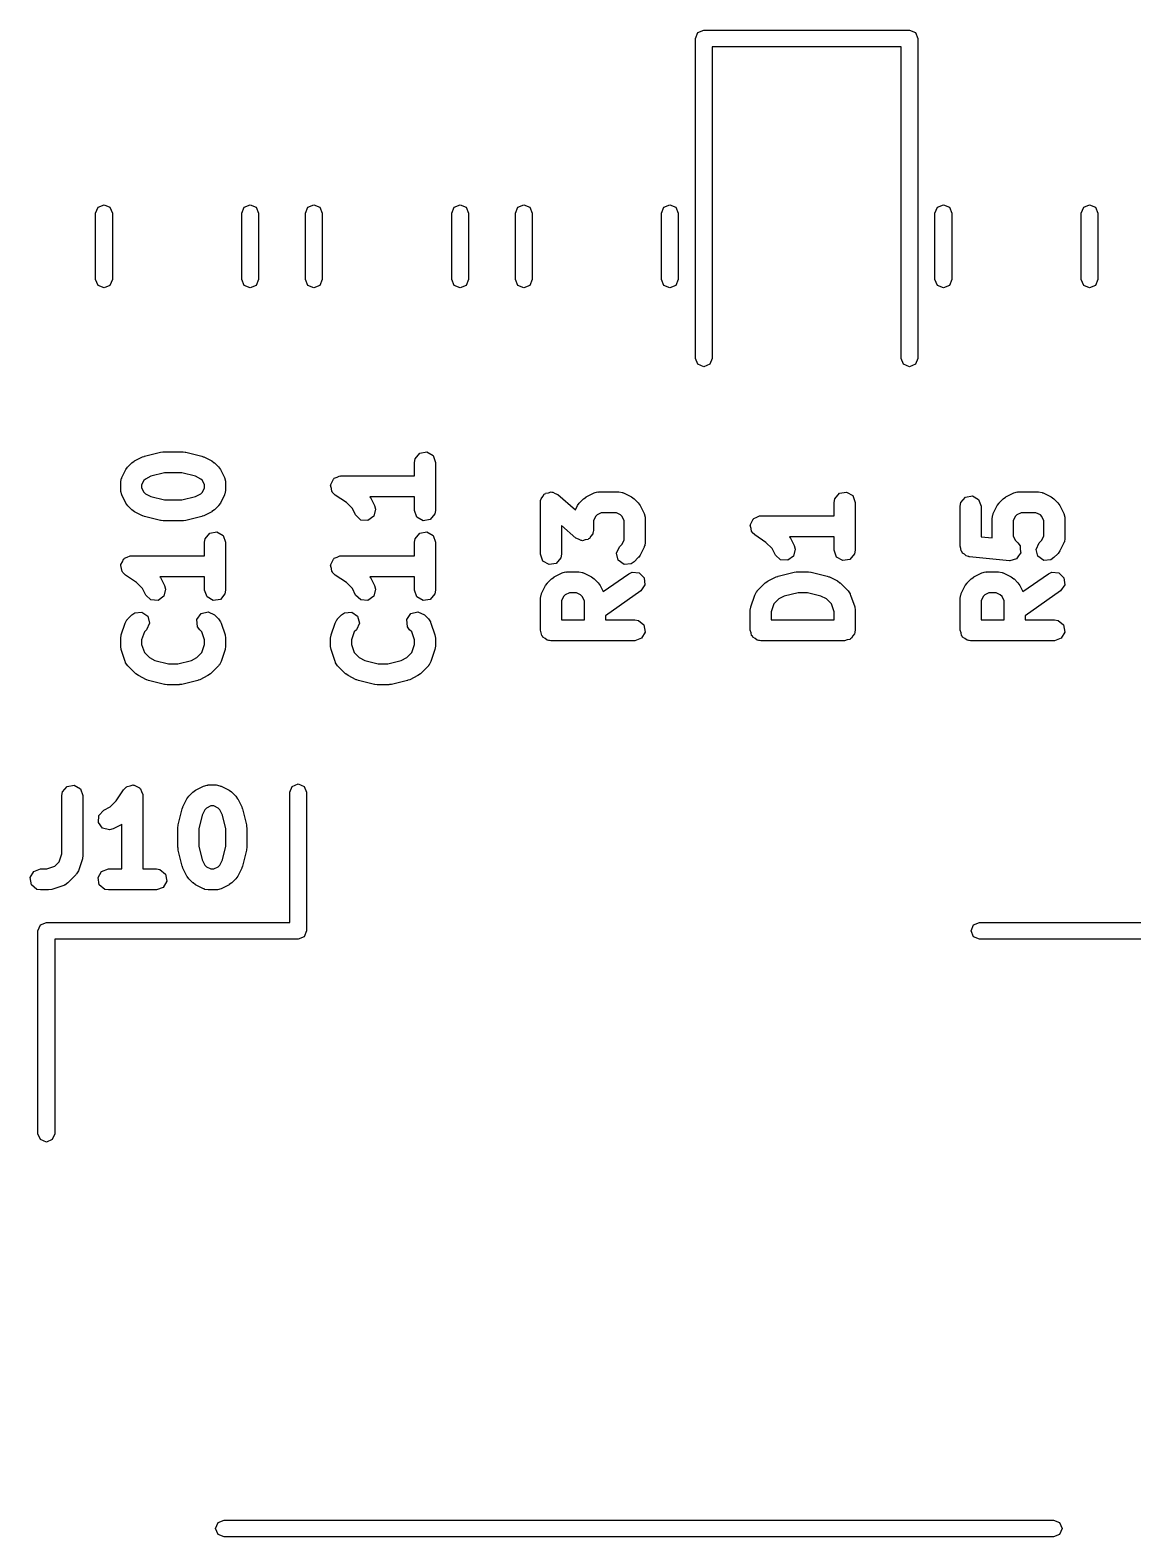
# Model space of a CAD drawing. Extents: x 83.3 to 116.7, y -116.6 to -83.3.
# Drawn here: x 95.65 to 103.53, y -116.62 to -105.86 of the extents above; entities that cross this region are included whole.
import ezdxf

# ---------------------------------------------------------------- set-up
doc = ezdxf.new("R2010")
doc.units = 0
doc.layers.add('BLACK', color=7, linetype='CONTINUOUS')

msp = doc.modelspace()

# ---------------------------------------------------------------- linework, layer by layer
at = {"layer": 'BLACK', "linetype": 'CONTINUOUS'}
for p, q in [((100.405, -105.915), (100.423, -105.873)), ((100.405, -108.2), (100.405, -105.915)), ((100.423, -105.873), (100.465, -105.855)), ((100.465, -105.855), (101.935, -105.855)), ((101.935, -105.855), (101.977, -105.873)), ((101.977, -105.873), (101.995, -105.915)), ((101.995, -105.915), (101.995, -108.2)), ((101.875, -105.975), (100.525, -105.975)), ((100.525, -105.975), (100.525, -108.2)), ((101.875, -108.2), (101.875, -105.975)), ((96.1351, -107.12), (96.1775, -107.103)), ((96.1775, -107.103), (96.2199, -107.12)), ((97.1801, -107.12), (97.2225, -107.103)), ((97.2225, -107.103), (97.2649, -107.12)), ((97.6351, -107.12), (97.6775, -107.103)), ((97.6775, -107.103), (97.7199, -107.12)), ((98.6801, -107.12), (98.7225, -107.103)), ((98.7225, -107.103), (98.7649, -107.12)), ((99.1351, -107.12), (99.1775, -107.103)), ((99.1775, -107.103), (99.2199, -107.12)), ((100.18, -107.12), (100.222, -107.103)), ((100.222, -107.103), (100.265, -107.12)), ((102.135, -107.12), (102.177, -107.103)), ((102.177, -107.103), (102.22, -107.12)), ((103.18, -107.12), (103.222, -107.103)), ((103.222, -107.103), (103.265, -107.12)), ((96.1175, -107.163), (96.1351, -107.12)), ((96.1175, -107.637), (96.1175, -107.163)), ((96.2199, -107.12), (96.2375, -107.163)), ((96.2375, -107.163), (96.2375, -107.637)), ((97.1625, -107.163), (97.1801, -107.12)), ((97.1625, -107.637), (97.1625, -107.163)), ((97.2649, -107.12), (97.2825, -107.163)), ((97.2825, -107.163), (97.2825, -107.637)), ((97.6175, -107.163), (97.6351, -107.12)), ((97.6175, -107.637), (97.6175, -107.163)), ((97.7199, -107.12), (97.7375, -107.163)), ((97.7375, -107.163), (97.7375, -107.637)), ((98.6625, -107.163), (98.6801, -107.12)), ((98.6625, -107.637), (98.6625, -107.163)), ((98.7649, -107.12), (98.7825, -107.163)), ((98.7825, -107.163), (98.7825, -107.637)), ((99.1175, -107.163), (99.1351, -107.12)), ((99.1175, -107.637), (99.1175, -107.163)), ((99.2199, -107.12), (99.2375, -107.163)), ((99.2375, -107.163), (99.2375, -107.637)), ((100.162, -107.163), (100.18, -107.12)), ((100.162, -107.637), (100.162, -107.163)), ((100.265, -107.12), (100.282, -107.163)), ((100.282, -107.163), (100.282, -107.637)), ((102.117, -107.163), (102.135, -107.12)), ((102.117, -107.637), (102.117, -107.163)), ((102.22, -107.12), (102.237, -107.163)), ((102.237, -107.163), (102.237, -107.637)), ((103.162, -107.163), (103.18, -107.12)), ((103.162, -107.637), (103.162, -107.163)), ((103.265, -107.12), (103.282, -107.163)), ((103.282, -107.163), (103.282, -107.637)), ((96.1351, -107.68), (96.1175, -107.637)), ((96.2375, -107.637), (96.2199, -107.68)), ((97.1801, -107.68), (97.1625, -107.637)), ((97.2825, -107.637), (97.2649, -107.68)), ((97.6351, -107.68), (97.6175, -107.637)), ((97.7375, -107.637), (97.7199, -107.68)), ((98.6801, -107.68), (98.6625, -107.637)), ((98.7825, -107.637), (98.7649, -107.68)), ((99.1351, -107.68), (99.1175, -107.637)), ((99.2375, -107.637), (99.2199, -107.68)), ((100.18, -107.68), (100.162, -107.637)), ((100.282, -107.637), (100.265, -107.68)), ((102.135, -107.68), (102.117, -107.637)), ((102.237, -107.637), (102.22, -107.68)), ((103.18, -107.68), (103.162, -107.637)), ((103.282, -107.637), (103.265, -107.68)), ((96.1775, -107.697), (96.1351, -107.68)), ((96.2199, -107.68), (96.1775, -107.697)), ((97.2225, -107.697), (97.1801, -107.68)), ((97.2649, -107.68), (97.2225, -107.697)), ((97.6775, -107.697), (97.6351, -107.68)), ((97.7199, -107.68), (97.6775, -107.697)), ((98.7225, -107.697), (98.6801, -107.68)), ((98.7649, -107.68), (98.7225, -107.697)), ((99.1775, -107.697), (99.1351, -107.68)), ((99.2199, -107.68), (99.1775, -107.697)), ((100.222, -107.697), (100.18, -107.68)), ((100.265, -107.68), (100.222, -107.697)), ((102.177, -107.697), (102.135, -107.68)), ((102.22, -107.68), (102.177, -107.697)), ((103.222, -107.697), (103.18, -107.68)), ((103.265, -107.68), (103.222, -107.697)), ((100.423, -108.242), (100.405, -108.2)), ((100.465, -108.26), (100.423, -108.242)), ((100.507, -108.242), (100.465, -108.26)), ((100.525, -108.2), (100.507, -108.242)), ((101.893, -108.242), (101.875, -108.2)), ((101.935, -108.26), (101.893, -108.242)), ((101.977, -108.242), (101.935, -108.26)), ((101.995, -108.2), (101.977, -108.242)), ((96.3755, -108.947), (96.3939, -108.934)), ((96.3939, -108.934), (96.395, -108.933)), ((96.395, -108.933), (96.4522, -108.904)), ((96.4522, -108.904), (96.4646, -108.901)), ((96.4646, -108.901), (96.4675, -108.899)), ((96.4675, -108.899), (96.5818, -108.87)), ((96.5818, -108.87), (96.5967, -108.869)), ((96.5967, -108.869), (96.6, -108.868)), ((96.6, -108.868), (96.7429, -108.868)), ((96.7429, -108.868), (96.7576, -108.87)), ((96.7576, -108.87), (96.761, -108.87)), ((96.761, -108.87), (96.8753, -108.899)), ((96.8753, -108.899), (96.8872, -108.904)), ((96.8872, -108.904), (96.8907, -108.904)), ((96.8907, -108.904), (96.9478, -108.933)), ((96.9478, -108.933), (96.9658, -108.946)), ((98.3964, -108.943), (98.401, -108.917)), ((98.401, -108.917), (98.4339, -108.878)), ((98.4339, -108.878), (98.4845, -108.869)), ((98.4845, -108.869), (98.5289, -108.895)), ((98.5289, -108.895), (98.5464, -108.943)), ((96.3043, -109.052), (96.3329, -108.995)), ((96.3329, -108.995), (96.3463, -108.977)), ((96.3463, -108.977), (96.347, -108.976)), ((96.347, -108.976), (96.3755, -108.947)), ((96.5119, -109.042), (96.473, -109.062)), ((96.6092, -109.018), (96.5119, -109.042)), ((96.7336, -109.018), (96.6092, -109.018)), ((96.831, -109.042), (96.7336, -109.018)), ((96.8699, -109.062), (96.831, -109.042)), ((96.9658, -108.946), (96.9673, -108.947)), ((96.9673, -108.947), (96.9959, -108.976)), ((96.9959, -108.976), (97.0088, -108.994)), ((97.0088, -108.994), (97.0099, -108.995)), ((97.0099, -108.995), (97.0385, -109.052)), ((97.8232, -109.057), (97.8437, -109.049)), ((97.8437, -109.049), (97.8632, -109.04)), ((97.8632, -109.04), (97.8674, -109.041)), ((97.8674, -109.041), (97.8714, -109.039)), ((97.8714, -109.039), (98.3964, -109.039)), ((98.3964, -109.039), (98.3964, -108.943)), ((98.5464, -108.943), (98.5464, -109.286)), ((96.2964, -109.086), (96.301, -109.06)), ((96.2964, -109.143), (96.2964, -109.086)), ((96.298, -109.147), (96.2964, -109.143)), ((96.2969, -109.151), (96.298, -109.147)), ((96.3043, -109.176), (96.2969, -109.151)), ((96.301, -109.06), (96.3038, -109.057)), ((96.3038, -109.057), (96.3043, -109.052)), ((96.4616, -109.073), (96.4464, -109.103)), ((96.4464, -109.103), (96.4464, -109.125)), ((96.4464, -109.125), (96.4616, -109.156)), ((96.473, -109.062), (96.4616, -109.073)), ((96.4616, -109.156), (96.473, -109.167)), ((96.8812, -109.073), (96.8699, -109.062)), ((96.8699, -109.167), (96.8812, -109.156)), ((96.8964, -109.103), (96.8812, -109.073)), ((96.8812, -109.156), (96.8964, -109.125)), ((96.8964, -109.125), (96.8964, -109.103)), ((97.0385, -109.052), (97.0459, -109.077)), ((97.0464, -109.143), (97.0419, -109.169)), ((97.0459, -109.077), (97.0449, -109.082)), ((97.0449, -109.082), (97.0464, -109.086)), ((97.0464, -109.086), (97.0464, -109.143)), ((97.7966, -109.109), (97.7983, -109.106)), ((97.8027, -109.13), (97.7966, -109.109)), ((97.7976, -109.101), (97.8084, -109.082)), ((97.7983, -109.106), (97.7976, -109.101)), ((97.8065, -109.152), (97.8027, -109.13)), ((97.8098, -109.155), (97.8065, -109.152)), ((97.8084, -109.082), (97.8172, -109.062)), ((97.811, -109.159), (97.8098, -109.155)), ((97.8172, -109.062), (97.8211, -109.061)), ((97.8211, -109.061), (97.8232, -109.057)), ((99.3538, -109.16), (99.373, -109.154)), ((99.373, -109.154), (99.3786, -109.156)), ((99.3786, -109.156), (99.3845, -109.155)), ((99.3845, -109.155), (99.402, -109.165)), ((99.6807, -109.161), (99.7057, -109.154)), ((99.7057, -109.154), (99.7101, -109.155)), ((99.7101, -109.155), (99.7143, -109.154)), ((99.7143, -109.154), (99.8571, -109.154)), ((99.8571, -109.154), (99.8828, -109.158)), ((101.434, -109.164), (101.484, -109.155)), ((101.484, -109.155), (101.529, -109.18)), ((102.681, -109.161), (102.706, -109.154)), ((102.706, -109.154), (102.71, -109.155)), ((102.71, -109.155), (102.714, -109.154)), ((102.714, -109.154), (102.857, -109.154)), ((102.857, -109.154), (102.883, -109.158)), ((96.3329, -109.234), (96.3043, -109.176)), ((96.3341, -109.235), (96.3329, -109.234)), ((96.347, -109.253), (96.3341, -109.235)), ((96.3755, -109.282), (96.347, -109.253)), ((96.473, -109.167), (96.5119, -109.186)), ((96.5119, -109.186), (96.6092, -109.211)), ((96.6092, -109.211), (96.7336, -109.211)), ((96.7336, -109.211), (96.831, -109.186)), ((96.831, -109.186), (96.8699, -109.167)), ((96.9959, -109.253), (96.9673, -109.282)), ((96.9966, -109.252), (96.9959, -109.253)), ((97.0099, -109.234), (96.9966, -109.252)), ((97.0385, -109.176), (97.0099, -109.234)), ((97.039, -109.172), (97.0385, -109.176)), ((97.0419, -109.169), (97.039, -109.172)), ((97.8298, -109.177), (97.811, -109.159)), ((97.9094, -109.23), (97.8298, -109.177)), ((97.9526, -109.273), (97.9094, -109.23)), ((98.3964, -109.189), (98.0769, -109.189)), ((98.0769, -109.189), (98.0802, -109.194)), ((98.0802, -109.194), (98.0814, -109.195)), ((98.0814, -109.195), (98.1099, -109.252)), ((98.1099, -109.252), (98.1174, -109.277)), ((98.3964, -109.286), (98.3964, -109.189)), ((99.2964, -109.229), (99.2984, -109.217)), ((99.2964, -109.6), (99.2964, -109.229)), ((99.2979, -109.214), (99.2995, -109.211)), ((99.2984, -109.217), (99.2979, -109.214)), ((99.2995, -109.211), (99.301, -109.203)), ((99.301, -109.203), (99.3139, -109.187)), ((99.3139, -109.187), (99.3244, -109.17)), ((99.3244, -109.17), (99.3301, -109.168)), ((99.3301, -109.168), (99.3339, -109.164)), ((99.3339, -109.164), (99.3538, -109.16)), ((99.402, -109.165), (99.4208, -109.172)), ((99.4208, -109.172), (99.5465, -109.282)), ((99.5465, -109.282), (99.5615, -109.252)), ((99.5615, -109.252), (99.5748, -109.234)), ((99.5748, -109.234), (99.5755, -109.233)), ((99.5755, -109.233), (99.6041, -109.204)), ((99.6041, -109.204), (99.6225, -109.191)), ((99.6225, -109.191), (99.6236, -109.19)), ((99.6236, -109.19), (99.6807, -109.161)), ((99.8828, -109.158), (99.8862, -109.161)), ((99.8862, -109.161), (99.8907, -109.161)), ((99.8907, -109.161), (99.9478, -109.19)), ((99.9478, -109.19), (99.9658, -109.203)), ((99.9658, -109.203), (99.9673, -109.204)), ((99.9673, -109.204), (99.9959, -109.233)), ((99.9959, -109.233), (100.009, -109.251)), ((100.009, -109.251), (100.01, -109.252)), ((100.01, -109.252), (100.039, -109.309)), ((101.396, -109.229), (101.401, -109.203)), ((101.396, -109.325), (101.396, -109.229)), ((101.401, -109.203), (101.434, -109.164)), ((101.529, -109.18), (101.546, -109.229)), ((101.546, -109.229), (101.546, -109.571)), ((102.296, -109.257), (102.301, -109.231)), ((102.296, -109.543), (102.296, -109.257)), ((102.301, -109.231), (102.334, -109.192)), ((102.334, -109.192), (102.384, -109.183)), ((102.384, -109.183), (102.429, -109.209)), ((102.429, -109.209), (102.446, -109.257)), ((102.446, -109.257), (102.446, -109.475)), ((102.533, -109.309), (102.561, -109.252)), ((102.561, -109.252), (102.575, -109.234)), ((102.575, -109.234), (102.576, -109.233)), ((102.576, -109.233), (102.604, -109.204)), ((102.604, -109.204), (102.622, -109.191)), ((102.622, -109.191), (102.624, -109.19)), ((102.624, -109.19), (102.681, -109.161)), ((102.883, -109.158), (102.886, -109.161)), ((102.886, -109.161), (102.891, -109.161)), ((102.891, -109.161), (102.948, -109.19)), ((102.948, -109.19), (102.966, -109.203)), ((102.966, -109.203), (102.967, -109.204)), ((102.967, -109.204), (102.996, -109.233)), ((102.996, -109.233), (103.009, -109.251)), ((103.009, -109.251), (103.01, -109.252)), ((103.01, -109.252), (103.039, -109.309)), ((96.377, -109.282), (96.3755, -109.282)), ((96.395, -109.296), (96.377, -109.282)), ((96.4522, -109.324), (96.395, -109.296)), ((96.4557, -109.325), (96.4522, -109.324)), ((96.4675, -109.33), (96.4557, -109.325)), ((96.5818, -109.358), (96.4675, -109.33)), ((96.5853, -109.358), (96.5818, -109.358)), ((96.6, -109.361), (96.5853, -109.358)), ((96.7429, -109.361), (96.6, -109.361)), ((96.7461, -109.36), (96.7429, -109.361)), ((96.761, -109.358), (96.7461, -109.36)), ((96.8753, -109.33), (96.761, -109.358)), ((96.8783, -109.328), (96.8753, -109.33)), ((96.8907, -109.324), (96.8783, -109.328)), ((96.9478, -109.296), (96.8907, -109.324)), ((96.949, -109.294), (96.9478, -109.296)), ((96.9673, -109.282), (96.949, -109.294)), ((97.9758, -109.319), (97.9526, -109.273)), ((98.013, -109.355), (97.9758, -109.319)), ((98.0642, -109.358), (98.013, -109.355)), ((98.1054, -109.327), (98.0642, -109.358)), ((98.1174, -109.277), (98.1054, -109.327)), ((98.414, -109.334), (98.3964, -109.286)), ((98.4584, -109.36), (98.414, -109.334)), ((98.5089, -109.351), (98.4584, -109.36)), ((98.5419, -109.311), (98.5089, -109.351)), ((98.5464, -109.286), (98.5419, -109.311)), ((99.6902, -109.33), (99.675, -109.361)), ((99.675, -109.361), (99.675, -109.429)), ((99.7016, -109.319), (99.6902, -109.33)), ((99.732, -109.304), (99.7016, -109.319)), ((99.8394, -109.304), (99.732, -109.304)), ((99.8699, -109.319), (99.8394, -109.304)), ((99.8812, -109.33), (99.8699, -109.319)), ((99.8964, -109.361), (99.8812, -109.33)), ((99.8964, -109.497), (99.8964, -109.361)), ((100.039, -109.309), (100.046, -109.334)), ((100.046, -109.334), (100.045, -109.339)), ((100.045, -109.339), (100.046, -109.343)), ((100.046, -109.343), (100.046, -109.514)), ((100.798, -109.387), (100.808, -109.368)), ((100.808, -109.368), (100.817, -109.348)), ((100.817, -109.348), (100.821, -109.346)), ((100.821, -109.346), (100.823, -109.343)), ((100.823, -109.343), (100.844, -109.335)), ((100.844, -109.335), (100.863, -109.325)), ((100.863, -109.325), (100.867, -109.326)), ((100.867, -109.326), (100.871, -109.325)), ((100.871, -109.325), (101.396, -109.325)), ((102.525, -109.343), (102.53, -109.317)), ((102.525, -109.483), (102.525, -109.343)), ((102.53, -109.317), (102.532, -109.314)), ((102.532, -109.314), (102.533, -109.309)), ((102.69, -109.33), (102.675, -109.361)), ((102.675, -109.361), (102.675, -109.468)), ((102.702, -109.319), (102.69, -109.33)), ((102.732, -109.304), (102.702, -109.319)), ((102.839, -109.304), (102.732, -109.304)), ((102.87, -109.319), (102.839, -109.304)), ((102.881, -109.33), (102.87, -109.319)), ((102.896, -109.361), (102.881, -109.33)), ((102.896, -109.468), (102.896, -109.361)), ((103.039, -109.309), (103.046, -109.334)), ((103.046, -109.334), (103.045, -109.339)), ((103.045, -109.339), (103.046, -109.343)), ((103.046, -109.343), (103.046, -109.486)), ((96.901, -109.489), (96.9339, -109.449)), ((96.9339, -109.449), (96.9845, -109.44)), ((96.9845, -109.44), (97.0289, -109.466)), ((97.0289, -109.466), (97.0464, -109.514)), ((98.401, -109.489), (98.4339, -109.449)), ((98.4339, -109.449), (98.4845, -109.44)), ((98.4845, -109.44), (98.5289, -109.466)), ((98.5289, -109.466), (98.5464, -109.514)), ((99.5506, -109.485), (99.4464, -109.394)), ((99.4464, -109.394), (99.4464, -109.6)), ((99.6575, -109.47), (99.647, -109.487)), ((99.6705, -109.454), (99.6575, -109.47)), ((99.672, -109.446), (99.6705, -109.454)), ((99.6736, -109.443), (99.672, -109.446)), ((99.675, -109.429), (99.673, -109.44)), ((99.673, -109.44), (99.6736, -109.443)), ((100.797, -109.395), (100.798, -109.391)), ((100.803, -109.416), (100.797, -109.395)), ((100.798, -109.391), (100.798, -109.387)), ((100.806, -109.438), (100.803, -109.416)), ((100.81, -109.44), (100.806, -109.438)), ((100.811, -109.444), (100.81, -109.44)), ((100.83, -109.462), (100.811, -109.444)), ((100.909, -109.515), (100.83, -109.462)), ((101.396, -109.475), (101.077, -109.475)), ((101.077, -109.475), (101.08, -109.48)), ((101.08, -109.48), (101.081, -109.481)), ((101.396, -109.571), (101.396, -109.475)), ((102.446, -109.475), (102.525, -109.483)), ((102.675, -109.468), (102.69, -109.498)), ((102.881, -109.498), (102.896, -109.468)), ((96.8964, -109.514), (96.901, -109.489)), ((96.8964, -109.611), (96.8964, -109.514)), ((97.0464, -109.514), (97.0464, -109.857)), ((98.3964, -109.514), (98.401, -109.489)), ((98.3964, -109.611), (98.3964, -109.514)), ((98.5464, -109.514), (98.5464, -109.857)), ((99.5695, -109.492), (99.5506, -109.485)), ((99.587, -109.502), (99.5695, -109.492)), ((99.5929, -109.501), (99.587, -109.502)), ((99.5984, -109.504), (99.5929, -109.501)), ((99.6176, -109.497), (99.5984, -109.504)), ((99.6375, -109.494), (99.6176, -109.497)), ((99.6413, -109.489), (99.6375, -109.494)), ((99.647, -109.487), (99.6413, -109.489)), ((99.8396, -109.593), (99.8613, -109.547)), ((99.8613, -109.547), (99.8812, -109.527)), ((99.8812, -109.527), (99.8964, -109.497)), ((100.039, -109.548), (100.01, -109.605)), ((100.042, -109.54), (100.039, -109.543)), ((100.039, -109.543), (100.039, -109.548)), ((100.046, -109.514), (100.042, -109.54)), ((100.953, -109.559), (100.909, -109.515)), ((100.976, -109.605), (100.953, -109.559)), ((101.081, -109.481), (101.11, -109.538)), ((101.117, -109.563), (101.105, -109.613)), ((101.11, -109.538), (101.117, -109.563)), ((101.414, -109.62), (101.396, -109.571)), ((101.546, -109.571), (101.542, -109.597)), ((102.302, -109.558), (102.296, -109.543)), ((102.303, -109.574), (102.302, -109.558)), ((102.31, -109.581), (102.303, -109.574)), ((102.314, -109.591), (102.31, -109.581)), ((102.69, -109.498), (102.71, -109.518)), ((102.71, -109.518), (102.725, -109.54)), ((102.725, -109.54), (102.725, -109.54)), ((102.725, -109.54), (102.726, -109.541)), ((102.726, -109.541), (102.727, -109.566)), ((102.727, -109.566), (102.73, -109.591)), ((102.84, -109.565), (102.861, -109.518)), ((102.853, -109.614), (102.84, -109.565)), ((102.861, -109.518), (102.881, -109.498)), ((103.01, -109.576), (102.997, -109.594)), ((103.039, -109.519), (103.01, -109.576)), ((103.042, -109.511), (103.039, -109.515)), ((103.039, -109.515), (103.039, -109.519)), ((103.046, -109.486), (103.042, -109.511)), ((96.2966, -109.681), (96.2983, -109.677)), ((96.3027, -109.702), (96.2966, -109.681)), ((96.2976, -109.673), (96.3084, -109.654)), ((96.2983, -109.677), (96.2976, -109.673)), ((96.3084, -109.654), (96.3172, -109.634)), ((96.3172, -109.634), (96.3211, -109.632)), ((96.3211, -109.632), (96.3232, -109.628)), ((96.3232, -109.628), (96.3437, -109.621)), ((96.3437, -109.621), (96.3632, -109.611)), ((96.3632, -109.611), (96.3674, -109.612)), ((96.3674, -109.612), (96.3714, -109.611)), ((96.3714, -109.611), (96.8964, -109.611)), ((97.7966, -109.681), (97.7983, -109.677)), ((97.8027, -109.702), (97.7966, -109.681)), ((97.7976, -109.673), (97.8084, -109.654)), ((97.7983, -109.677), (97.7976, -109.673)), ((97.8084, -109.654), (97.8172, -109.634)), ((97.8172, -109.634), (97.8211, -109.632)), ((97.8211, -109.632), (97.8232, -109.628)), ((97.8232, -109.628), (97.8437, -109.621)), ((97.8437, -109.621), (97.8632, -109.611)), ((97.8632, -109.611), (97.8674, -109.612)), ((97.8674, -109.612), (97.8714, -109.611)), ((97.8714, -109.611), (98.3964, -109.611)), ((99.314, -109.648), (99.2964, -109.6)), ((99.3584, -109.674), (99.314, -109.648)), ((99.4089, -109.665), (99.3584, -109.674)), ((99.4419, -109.626), (99.4089, -109.665)), ((99.4464, -109.6), (99.4419, -109.626)), ((99.8528, -109.643), (99.8396, -109.593)), ((99.8949, -109.672), (99.8528, -109.643)), ((99.946, -109.668), (99.8949, -109.672)), ((99.9673, -109.653), (99.946, -109.668)), ((99.9959, -109.624), (99.9673, -109.653)), ((99.9966, -109.623), (99.9959, -109.624)), ((100.01, -109.605), (99.9966, -109.623)), ((101.013, -109.64), (100.976, -109.605)), ((101.064, -109.643), (101.013, -109.64)), ((101.105, -109.613), (101.064, -109.643)), ((101.458, -109.645), (101.414, -109.62)), ((101.509, -109.636), (101.458, -109.645)), ((101.542, -109.597), (101.509, -109.636)), ((102.328, -109.599), (102.314, -109.591)), ((102.339, -109.61), (102.328, -109.599)), ((102.356, -109.615), (102.339, -109.61)), ((102.358, -109.617), (102.356, -109.615)), ((102.36, -109.616), (102.358, -109.617)), ((102.364, -109.617), (102.36, -109.616)), ((102.65, -109.646), (102.364, -109.617)), ((102.651, -109.646), (102.65, -109.646)), ((102.65, -109.646), (102.65, -109.646)), ((102.675, -109.64), (102.651, -109.646)), ((102.699, -109.633), (102.675, -109.64)), ((102.7, -109.633), (102.699, -109.633)), ((102.715, -109.612), (102.7, -109.633)), ((102.7, -109.633), (102.7, -109.633)), ((102.729, -109.592), (102.715, -109.612)), ((102.73, -109.591), (102.729, -109.591)), ((102.729, -109.591), (102.729, -109.592)), ((102.895, -109.644), (102.853, -109.614)), ((102.946, -109.639), (102.895, -109.644)), ((102.967, -109.624), (102.946, -109.639)), ((102.996, -109.596), (102.967, -109.624)), ((102.997, -109.594), (102.996, -109.596)), ((96.3065, -109.723), (96.3027, -109.702)), ((96.3098, -109.726), (96.3065, -109.723)), ((96.311, -109.73), (96.3098, -109.726)), ((96.3298, -109.748), (96.311, -109.73)), ((96.4094, -109.801), (96.3298, -109.748)), ((96.4526, -109.844), (96.4094, -109.801)), ((96.8964, -109.761), (96.5769, -109.761)), ((96.5769, -109.761), (96.5802, -109.765)), ((96.5802, -109.765), (96.5814, -109.766)), ((96.5814, -109.766), (96.6099, -109.824)), ((96.8964, -109.857), (96.8964, -109.761)), ((97.8065, -109.723), (97.8027, -109.702)), ((97.8098, -109.726), (97.8065, -109.723)), ((97.811, -109.73), (97.8098, -109.726)), ((97.8298, -109.748), (97.811, -109.73)), ((97.9094, -109.801), (97.8298, -109.748)), ((97.9526, -109.844), (97.9094, -109.801)), ((98.3964, -109.761), (98.0769, -109.761)), ((98.0769, -109.761), (98.0802, -109.765)), ((98.0802, -109.765), (98.0814, -109.766)), ((98.0814, -109.766), (98.1099, -109.824)), ((98.3964, -109.857), (98.3964, -109.761)), ((99.347, -109.804), (99.3755, -109.776)), ((99.3755, -109.776), (99.3939, -109.763)), ((99.3939, -109.763), (99.395, -109.761)), ((99.395, -109.761), (99.4522, -109.733)), ((99.4522, -109.733), (99.4771, -109.725)), ((99.4771, -109.725), (99.4815, -109.727)), ((99.4815, -109.727), (99.4857, -109.725)), ((99.4857, -109.725), (99.5714, -109.725)), ((99.5714, -109.725), (99.5971, -109.73)), ((99.5971, -109.73), (99.6005, -109.732)), ((99.6005, -109.732), (99.605, -109.733)), ((99.605, -109.733), (99.6621, -109.761)), ((99.6621, -109.761), (99.6801, -109.775)), ((99.6801, -109.775), (99.6816, -109.776)), ((99.6816, -109.776), (99.7102, -109.804)), ((99.7457, -109.866), (99.9284, -109.739)), ((99.9284, -109.739), (99.952, -109.728)), ((99.952, -109.728), (100.003, -109.732)), ((100.003, -109.732), (100.039, -109.768)), ((100.039, -109.768), (100.044, -109.819)), ((100.904, -109.804), (100.922, -109.791)), ((100.922, -109.791), (100.924, -109.79)), ((100.924, -109.79), (100.981, -109.761)), ((100.981, -109.761), (100.993, -109.758)), ((100.993, -109.758), (100.996, -109.756)), ((100.996, -109.756), (101.11, -109.727)), ((101.11, -109.727), (101.125, -109.726)), ((101.125, -109.726), (101.129, -109.725)), ((101.129, -109.725), (101.214, -109.725)), ((101.214, -109.725), (101.229, -109.728)), ((101.229, -109.728), (101.232, -109.727)), ((101.232, -109.727), (101.347, -109.756)), ((101.347, -109.756), (101.359, -109.761)), ((101.359, -109.761), (101.362, -109.761)), ((101.362, -109.761), (101.419, -109.79)), ((101.419, -109.79), (101.437, -109.803)), ((101.437, -109.803), (101.439, -109.804)), ((102.347, -109.804), (102.376, -109.776)), ((102.376, -109.776), (102.394, -109.763)), ((102.394, -109.763), (102.395, -109.761)), ((102.395, -109.761), (102.452, -109.733)), ((102.452, -109.733), (102.477, -109.725)), ((102.477, -109.725), (102.482, -109.727)), ((102.482, -109.727), (102.486, -109.725)), ((102.486, -109.725), (102.571, -109.725)), ((102.571, -109.725), (102.597, -109.73)), ((102.597, -109.73), (102.601, -109.732)), ((102.601, -109.732), (102.605, -109.733)), ((102.605, -109.733), (102.662, -109.761)), ((102.662, -109.761), (102.68, -109.775)), ((102.68, -109.775), (102.682, -109.776)), ((102.682, -109.776), (102.71, -109.804)), ((102.746, -109.866), (102.928, -109.739)), ((102.928, -109.739), (102.952, -109.728)), ((102.952, -109.728), (103.003, -109.732)), ((103.003, -109.732), (103.039, -109.768)), ((103.039, -109.768), (103.044, -109.819)), ((96.4758, -109.891), (96.4526, -109.844)), ((96.513, -109.926), (96.4758, -109.891)), ((96.6054, -109.898), (96.5642, -109.929)), ((96.6174, -109.849), (96.6054, -109.898)), ((96.6099, -109.824), (96.6174, -109.849)), ((96.914, -109.905), (96.8964, -109.857)), ((96.9584, -109.931), (96.914, -109.905)), ((97.0419, -109.883), (97.0089, -109.922)), ((97.0464, -109.857), (97.0419, -109.883)), ((97.9758, -109.891), (97.9526, -109.844)), ((98.013, -109.926), (97.9758, -109.891)), ((98.1054, -109.898), (98.0642, -109.929)), ((98.1174, -109.849), (98.1054, -109.898)), ((98.1099, -109.824), (98.1174, -109.849)), ((98.414, -109.905), (98.3964, -109.857)), ((98.4584, -109.931), (98.414, -109.905)), ((98.5419, -109.883), (98.5089, -109.922)), ((98.5464, -109.857), (98.5419, -109.883)), ((99.2964, -109.914), (99.301, -109.889)), ((99.301, -109.889), (99.3038, -109.885)), ((99.3038, -109.885), (99.3043, -109.881)), ((99.3043, -109.881), (99.3329, -109.824)), ((99.3329, -109.824), (99.3463, -109.806)), ((99.3463, -109.806), (99.347, -109.804)), ((99.4616, -109.902), (99.4464, -109.932)), ((99.473, -109.89), (99.4616, -109.902)), ((99.5034, -109.875), (99.473, -109.89)), ((99.5537, -109.875), (99.5034, -109.875)), ((99.5841, -109.89), (99.5537, -109.875)), ((99.5955, -109.902), (99.5841, -109.89)), ((99.6107, -109.932), (99.5955, -109.902)), ((99.7102, -109.804), (99.723, -109.822)), ((99.723, -109.822), (99.7242, -109.824)), ((99.7242, -109.824), (99.7457, -109.866)), ((100.014, -109.861), (99.7607, -110.039)), ((100.044, -109.819), (100.014, -109.861)), ((100.8, -109.976), (100.829, -109.891)), ((100.829, -109.891), (100.841, -109.868)), ((100.841, -109.868), (100.845, -109.865)), ((100.845, -109.865), (100.847, -109.861)), ((100.847, -109.861), (100.904, -109.804)), ((101.04, -109.899), (101.002, -109.919)), ((101.138, -109.875), (101.04, -109.899)), ((101.205, -109.875), (101.138, -109.875)), ((101.302, -109.899), (101.205, -109.875)), ((101.341, -109.919), (101.302, -109.899)), ((101.439, -109.804), (101.496, -109.861)), ((101.496, -109.861), (101.511, -109.883)), ((101.511, -109.883), (101.511, -109.887)), ((101.511, -109.887), (101.514, -109.891)), ((101.514, -109.891), (101.543, -109.976)), ((102.296, -109.914), (102.301, -109.889)), ((102.301, -109.889), (102.304, -109.885)), ((102.304, -109.881), (102.333, -109.824)), ((102.304, -109.885), (102.304, -109.881)), ((102.333, -109.824), (102.346, -109.806)), ((102.346, -109.806), (102.347, -109.804)), ((102.462, -109.902), (102.446, -109.932)), ((102.473, -109.89), (102.462, -109.902)), ((102.503, -109.875), (102.473, -109.89)), ((102.554, -109.875), (102.503, -109.875)), ((102.584, -109.89), (102.554, -109.875)), ((102.596, -109.902), (102.584, -109.89)), ((102.611, -109.932), (102.596, -109.902)), ((102.71, -109.804), (102.723, -109.822)), ((102.723, -109.822), (102.724, -109.824)), ((102.724, -109.824), (102.746, -109.866)), ((103.014, -109.861), (102.761, -110.039)), ((103.044, -109.819), (103.014, -109.861)), ((96.3755, -110.033), (96.3969, -110.018)), ((96.3969, -110.018), (96.448, -110.013)), ((96.448, -110.013), (96.49, -110.043)), ((96.5642, -109.929), (96.513, -109.926)), ((96.8713, -110.024), (96.9208, -110.011)), ((96.9208, -110.011), (96.9673, -110.033)), ((97.0089, -109.922), (96.9584, -109.931)), ((97.8755, -110.033), (97.8969, -110.018)), ((97.8969, -110.018), (97.948, -110.013)), ((97.948, -110.013), (97.99, -110.043)), ((98.0642, -109.929), (98.013, -109.926)), ((98.3713, -110.024), (98.4208, -110.011)), ((98.4208, -110.011), (98.4673, -110.033)), ((98.5089, -109.922), (98.4584, -109.931)), ((99.2964, -110.143), (99.2964, -109.914)), ((99.4464, -109.932), (99.4464, -110.068)), ((99.6107, -110.068), (99.6107, -109.932)), ((100.796, -110), (100.8, -109.978)), ((100.796, -110.143), (100.796, -110)), ((100.8, -109.978), (100.8, -109.976)), ((100.966, -109.955), (100.946, -110.012)), ((100.946, -110.012), (100.946, -110.068)), ((101.002, -109.919), (100.966, -109.955)), ((101.377, -109.955), (101.341, -109.919)), ((101.396, -110.012), (101.377, -109.955)), ((101.396, -110.068), (101.396, -110.012)), ((101.543, -109.976), (101.546, -109.998)), ((101.546, -109.998), (101.546, -110)), ((101.546, -110), (101.546, -110.143)), ((102.296, -110.143), (102.296, -109.914)), ((102.446, -109.932), (102.446, -110.068)), ((102.611, -110.068), (102.611, -109.932)), ((96.3003, -110.176), (96.3288, -110.091)), ((96.3288, -110.091), (96.3413, -110.068)), ((96.3413, -110.068), (96.3451, -110.065)), ((96.3451, -110.065), (96.347, -110.061)), ((96.347, -110.061), (96.3755, -110.033)), ((96.5033, -110.092), (96.4816, -110.139)), ((96.49, -110.043), (96.5033, -110.092)), ((96.8418, -110.066), (96.8713, -110.024)), ((96.8463, -110.117), (96.8418, -110.066)), ((96.8613, -110.139), (96.8463, -110.117)), ((96.9673, -110.033), (96.9959, -110.061)), ((96.9959, -110.061), (97.0108, -110.083)), ((97.0108, -110.083), (97.0112, -110.087)), ((97.0112, -110.087), (97.014, -110.091)), ((97.014, -110.091), (97.0426, -110.176)), ((97.8003, -110.176), (97.8288, -110.091)), ((97.8288, -110.091), (97.8413, -110.068)), ((97.8413, -110.068), (97.8451, -110.065)), ((97.8451, -110.065), (97.847, -110.061)), ((97.847, -110.061), (97.8755, -110.033)), ((98.0033, -110.092), (97.9816, -110.139)), ((97.99, -110.043), (98.0033, -110.092)), ((98.3418, -110.066), (98.3713, -110.024)), ((98.3463, -110.117), (98.3418, -110.066)), ((98.3613, -110.139), (98.3463, -110.117)), ((98.4673, -110.033), (98.4959, -110.061)), ((98.4959, -110.061), (98.5108, -110.083)), ((98.5108, -110.083), (98.5112, -110.087)), ((98.5112, -110.087), (98.514, -110.091)), ((98.514, -110.091), (98.5426, -110.176)), ((99.4464, -110.068), (99.6107, -110.068)), ((99.7607, -110.039), (99.7607, -110.068)), ((99.7607, -110.068), (99.9714, -110.068)), ((99.9714, -110.068), (99.9971, -110.072)), ((99.9971, -110.072), (100.036, -110.105)), ((100.036, -110.105), (100.045, -110.156)), ((100.946, -110.068), (101.396, -110.068)), ((102.446, -110.068), (102.611, -110.068)), ((102.761, -110.039), (102.761, -110.068)), ((102.761, -110.068), (102.971, -110.068)), ((102.971, -110.068), (102.997, -110.072)), ((102.997, -110.072), (103.036, -110.105)), ((103.036, -110.105), (103.045, -110.156)), ((96.2964, -110.2), (96.3003, -110.178)), ((96.2964, -110.257), (96.2964, -110.2)), ((96.3003, -110.178), (96.3003, -110.176)), ((96.4656, -110.155), (96.4464, -110.212)), ((96.4464, -110.212), (96.4464, -110.245)), ((96.4816, -110.139), (96.4656, -110.155)), ((96.8773, -110.155), (96.8613, -110.139)), ((96.8964, -110.212), (96.8773, -110.155)), ((96.8964, -110.245), (96.8964, -110.212)), ((97.0426, -110.176), (97.0459, -110.198)), ((97.0459, -110.198), (97.0464, -110.2)), ((97.0464, -110.2), (97.0464, -110.257)), ((97.7964, -110.2), (97.8003, -110.178)), ((97.7964, -110.257), (97.7964, -110.2)), ((97.8003, -110.178), (97.8003, -110.176)), ((97.9656, -110.155), (97.9464, -110.212)), ((97.9464, -110.212), (97.9464, -110.245)), ((97.9816, -110.139), (97.9656, -110.155)), ((98.3773, -110.155), (98.3613, -110.139)), ((98.3964, -110.212), (98.3773, -110.155)), ((98.3964, -110.245), (98.3964, -110.212)), ((98.5426, -110.176), (98.5459, -110.198)), ((98.5459, -110.198), (98.5464, -110.2)), ((98.5464, -110.2), (98.5464, -110.257)), ((99.3031, -110.161), (99.2964, -110.143)), ((99.3065, -110.18), (99.3031, -110.161)), ((99.3117, -110.185), (99.3065, -110.18)), ((99.314, -110.191), (99.3117, -110.185)), ((99.3308, -110.201), (99.314, -110.191)), ((99.3458, -110.213), (99.3308, -110.201)), ((99.3555, -110.215), (99.3458, -110.213)), ((99.3584, -110.217), (99.3555, -110.215)), ((99.3617, -110.216), (99.3584, -110.217)), ((99.3714, -110.218), (99.3617, -110.216)), ((99.9714, -110.218), (99.3714, -110.218)), ((100.02, -110.2), (99.9714, -110.218)), ((100.045, -110.156), (100.02, -110.2)), ((100.803, -110.161), (100.796, -110.143)), ((100.806, -110.18), (100.803, -110.161)), ((100.812, -110.185), (100.806, -110.18)), ((100.814, -110.191), (100.812, -110.185)), ((100.831, -110.201), (100.814, -110.191)), ((100.846, -110.213), (100.831, -110.201)), ((100.856, -110.215), (100.846, -110.213)), ((100.858, -110.217), (100.856, -110.215)), ((100.862, -110.216), (100.858, -110.217)), ((100.871, -110.218), (100.862, -110.216)), ((101.471, -110.218), (100.871, -110.218)), ((101.49, -110.211), (101.471, -110.218)), ((101.509, -110.208), (101.49, -110.211)), ((101.513, -110.203), (101.509, -110.208)), ((101.52, -110.2), (101.513, -110.203)), ((101.529, -110.183), (101.52, -110.2)), ((101.542, -110.169), (101.529, -110.183)), ((101.544, -110.159), (101.542, -110.169)), ((101.545, -110.156), (101.544, -110.159)), ((101.546, -110.143), (101.545, -110.153)), ((101.545, -110.153), (101.545, -110.156)), ((102.303, -110.161), (102.296, -110.143)), ((102.306, -110.18), (102.303, -110.161)), ((102.312, -110.185), (102.306, -110.18)), ((102.314, -110.191), (102.312, -110.185)), ((102.331, -110.201), (102.314, -110.191)), ((102.346, -110.213), (102.331, -110.201)), ((102.356, -110.215), (102.346, -110.213)), ((102.358, -110.217), (102.356, -110.215)), ((102.362, -110.216), (102.358, -110.217)), ((102.371, -110.218), (102.362, -110.216)), ((102.971, -110.218), (102.371, -110.218)), ((103.02, -110.2), (102.971, -110.218)), ((103.045, -110.156), (103.02, -110.2)), ((96.297, -110.259), (96.2964, -110.257)), ((96.3003, -110.281), (96.297, -110.259)), ((96.3288, -110.367), (96.3003, -110.281)), ((96.4464, -110.245), (96.4656, -110.302)), ((96.4656, -110.302), (96.5016, -110.338)), ((96.5016, -110.338), (96.5405, -110.358)), ((96.8024, -110.358), (96.8413, -110.338)), ((96.8413, -110.338), (96.8773, -110.302)), ((96.8773, -110.302), (96.8964, -110.245)), ((97.0426, -110.281), (97.014, -110.367)), ((97.0464, -110.257), (97.0425, -110.279)), ((97.0425, -110.279), (97.0426, -110.281)), ((97.797, -110.259), (97.7964, -110.257)), ((97.8003, -110.281), (97.797, -110.259)), ((97.8288, -110.367), (97.8003, -110.281)), ((97.9464, -110.245), (97.9656, -110.302)), ((97.9656, -110.302), (98.0016, -110.338)), ((98.0016, -110.338), (98.0405, -110.358)), ((98.3024, -110.358), (98.3413, -110.338)), ((98.3413, -110.338), (98.3773, -110.302)), ((98.3773, -110.302), (98.3964, -110.245)), ((98.5426, -110.281), (98.514, -110.367)), ((98.5464, -110.257), (98.5425, -110.279)), ((98.5425, -110.279), (98.5426, -110.281)), ((96.3316, -110.37), (96.3288, -110.367)), ((96.332, -110.375), (96.3316, -110.37)), ((96.347, -110.396), (96.332, -110.375)), ((96.4041, -110.453), (96.347, -110.396)), ((96.5405, -110.358), (96.6378, -110.382)), ((96.6378, -110.382), (96.7051, -110.382)), ((96.7051, -110.382), (96.8024, -110.358)), ((96.9959, -110.396), (96.9387, -110.453)), ((96.9978, -110.392), (96.9959, -110.396)), ((97.0016, -110.389), (96.9978, -110.392)), ((97.014, -110.367), (97.0016, -110.389)), ((97.8316, -110.37), (97.8288, -110.367)), ((97.832, -110.375), (97.8316, -110.37)), ((97.847, -110.396), (97.832, -110.375)), ((97.9041, -110.453), (97.847, -110.396)), ((98.0405, -110.358), (98.1378, -110.382)), ((98.1378, -110.382), (98.2051, -110.382)), ((98.2051, -110.382), (98.3024, -110.358)), ((98.4959, -110.396), (98.4387, -110.453)), ((98.4978, -110.392), (98.4959, -110.396)), ((98.5016, -110.389), (98.4978, -110.392)), ((98.514, -110.367), (98.5016, -110.389)), ((96.4056, -110.454), (96.4041, -110.453)), ((96.4236, -110.467), (96.4056, -110.454)), ((96.4807, -110.496), (96.4236, -110.467)), ((96.4843, -110.496), (96.4807, -110.496)), ((96.4961, -110.501), (96.4843, -110.496)), ((96.6104, -110.53), (96.4961, -110.501)), ((96.6138, -110.53), (96.6104, -110.53)), ((96.6286, -110.532), (96.6138, -110.53)), ((96.7143, -110.532), (96.6286, -110.532)), ((96.7175, -110.531), (96.7143, -110.532)), ((96.7325, -110.53), (96.7175, -110.531)), ((96.8468, -110.501), (96.7325, -110.53)), ((96.8497, -110.499), (96.8468, -110.501)), ((96.8621, -110.496), (96.8497, -110.499)), ((96.9193, -110.467), (96.8621, -110.496)), ((96.9204, -110.466), (96.9193, -110.467)), ((96.9387, -110.453), (96.9204, -110.466)), ((97.9056, -110.454), (97.9041, -110.453)), ((97.9236, -110.467), (97.9056, -110.454)), ((97.9807, -110.496), (97.9236, -110.467)), ((97.9843, -110.496), (97.9807, -110.496)), ((97.9961, -110.501), (97.9843, -110.496)), ((98.1104, -110.53), (97.9961, -110.501)), ((98.1138, -110.53), (98.1104, -110.53)), ((98.1286, -110.532), (98.1138, -110.53)), ((98.2143, -110.532), (98.1286, -110.532)), ((98.2175, -110.531), (98.2143, -110.532)), ((98.2325, -110.53), (98.2175, -110.531)), ((98.3468, -110.501), (98.2325, -110.53)), ((98.3497, -110.499), (98.3468, -110.501)), ((98.3621, -110.496), (98.3497, -110.499)), ((98.4193, -110.467), (98.3621, -110.496)), ((98.4204, -110.466), (98.4193, -110.467)), ((98.4387, -110.453), (98.4204, -110.466)), ((95.8765, -111.323), (95.881, -111.297)), ((95.881, -111.297), (95.914, -111.258)), ((95.914, -111.258), (95.9645, -111.249)), ((95.9645, -111.249), (96.009, -111.275)), ((96.009, -111.275), (96.0265, -111.323)), ((96.2646, -111.361), (96.3177, -111.282)), ((96.3177, -111.282), (96.3357, -111.263)), ((96.3357, -111.263), (96.3398, -111.261)), ((96.3398, -111.261), (96.3426, -111.258)), ((96.3426, -111.258), (96.364, -111.254)), ((96.364, -111.254), (96.3849, -111.248)), ((96.3849, -111.248), (96.3888, -111.25)), ((96.3888, -111.25), (96.3931, -111.249)), ((96.3931, -111.249), (96.4119, -111.26)), ((96.4119, -111.26), (96.4319, -111.269)), ((96.4319, -111.269), (96.4338, -111.273)), ((96.4338, -111.273), (96.4375, -111.275)), ((96.4375, -111.275), (96.445, -111.295)), ((96.445, -111.295), (96.4546, -111.315)), ((96.7842, -111.327), (96.8128, -111.299)), ((96.8128, -111.299), (96.8311, -111.286)), ((96.8311, -111.286), (96.8322, -111.285)), ((96.8322, -111.285), (96.8894, -111.256)), ((96.8894, -111.256), (96.9144, -111.249)), ((96.9144, -111.249), (96.9187, -111.25)), ((96.9187, -111.25), (96.9229, -111.248)), ((96.9229, -111.248), (96.9801, -111.248)), ((96.9801, -111.248), (97.0057, -111.253)), ((97.0057, -111.253), (97.0092, -111.256)), ((97.0092, -111.256), (97.0136, -111.256)), ((97.0136, -111.256), (97.0708, -111.285)), ((97.0708, -111.285), (97.0888, -111.298)), ((97.0888, -111.298), (97.0902, -111.299)), ((97.0902, -111.299), (97.1188, -111.327)), ((97.505, -111.3), (97.5226, -111.258)), ((97.505, -112.23), (97.505, -111.3)), ((97.5226, -111.258), (97.565, -111.24)), ((97.565, -111.24), (97.6074, -111.258)), ((97.6074, -111.258), (97.625, -111.3)), ((97.625, -111.3), (97.625, -112.29)), ((95.8765, -111.74), (95.8765, -111.323)), ((96.0265, -111.323), (96.0265, -111.752)), ((96.1751, -111.427), (96.2214, -111.404)), ((96.2214, -111.404), (96.2646, -111.361)), ((96.4546, -111.315), (96.4536, -111.319)), ((96.4536, -111.319), (96.4551, -111.323)), ((96.4551, -111.323), (96.4551, -111.848)), ((96.7359, -111.419), (96.7412, -111.407)), ((96.7412, -111.407), (96.7416, -111.404)), ((96.7416, -111.404), (96.7701, -111.347)), ((96.7701, -111.347), (96.7835, -111.329)), ((96.7835, -111.329), (96.7842, -111.327)), ((96.9102, -111.413), (96.8989, -111.425)), ((96.9406, -111.398), (96.9102, -111.413)), ((96.9624, -111.398), (96.9406, -111.398)), ((96.9928, -111.413), (96.9624, -111.398)), ((97.0041, -111.425), (96.9928, -111.413)), ((97.1188, -111.327), (97.1317, -111.346)), ((97.1317, -111.346), (97.1329, -111.347)), ((97.1329, -111.347), (97.1614, -111.404)), ((97.1614, -111.404), (97.1651, -111.416)), ((97.1651, -111.416), (97.1671, -111.419)), ((96.1368, -111.516), (96.1398, -111.465)), ((96.1673, -111.557), (96.1368, -111.516)), ((96.1398, -111.465), (96.1751, -111.427)), ((96.7073, -111.533), (96.7359, -111.419)), ((96.8794, -111.464), (96.8551, -111.561)), ((96.8989, -111.425), (96.8794, -111.464)), ((97.0236, -111.464), (97.0041, -111.425)), ((97.0479, -111.561), (97.0236, -111.464)), ((97.1671, -111.419), (97.1957, -111.533)), ((96.2172, -111.569), (96.1673, -111.557)), ((96.2422, -111.562), (96.2172, -111.569)), ((96.2993, -111.533), (96.2422, -111.562)), ((96.3005, -111.532), (96.2993, -111.533)), ((96.3051, -111.529), (96.3005, -111.532)), ((96.3051, -111.848), (96.3051, -111.529)), ((96.7051, -111.552), (96.7077, -111.537)), ((96.7051, -111.695), (96.7051, -111.552)), ((96.7077, -111.537), (96.7073, -111.533)), ((96.8551, -111.561), (96.8551, -111.685)), ((97.0479, -111.685), (97.0479, -111.561)), ((97.1957, -111.533), (97.1967, -111.548)), ((97.1967, -111.548), (97.1979, -111.552)), ((97.1979, -111.552), (97.1979, -111.695)), ((95.8574, -111.797), (95.8765, -111.74)), ((96.7063, -111.698), (96.7051, -111.695)), ((96.7073, -111.713), (96.7063, -111.698)), ((96.7359, -111.827), (96.7073, -111.713)), ((96.8551, -111.685), (96.8794, -111.783)), ((97.0236, -111.783), (97.0479, -111.685)), ((97.1957, -111.713), (97.1671, -111.827)), ((97.1979, -111.695), (97.1953, -111.709)), ((97.1953, -111.709), (97.1957, -111.713)), ((95.6747, -111.866), (95.7229, -111.848)), ((95.7229, -111.848), (95.7679, -111.848)), ((95.7679, -111.848), (95.8253, -111.829)), ((95.8253, -111.829), (95.8574, -111.797)), ((96.0226, -111.775), (95.9941, -111.861)), ((96.0265, -111.752), (96.0226, -111.774)), ((96.0226, -111.774), (96.0226, -111.775)), ((96.1604, -111.866), (96.2086, -111.848)), ((96.2086, -111.848), (96.3051, -111.848)), ((96.4551, -111.848), (96.5515, -111.848)), ((96.5515, -111.848), (96.5772, -111.853)), ((96.7379, -111.83), (96.7359, -111.827)), ((96.7416, -111.842), (96.7379, -111.83)), ((96.7701, -111.9), (96.7416, -111.842)), ((96.8794, -111.783), (96.8989, -111.822)), ((96.8989, -111.822), (96.9102, -111.833)), ((96.9102, -111.833), (96.9406, -111.848)), ((96.9406, -111.848), (96.9624, -111.848)), ((96.9624, -111.848), (96.9928, -111.833)), ((96.9928, -111.833), (97.0041, -111.822)), ((97.0041, -111.822), (97.0236, -111.783)), ((97.1614, -111.842), (97.1329, -111.9)), ((97.1618, -111.839), (97.1614, -111.842)), ((97.1671, -111.827), (97.1618, -111.839)), ((95.6491, -111.91), (95.6747, -111.866)), ((95.658, -111.961), (95.6491, -111.91)), ((95.9188, -111.948), (95.8975, -111.963)), ((95.976, -111.89), (95.9188, -111.948)), ((95.9779, -111.886), (95.976, -111.89)), ((95.9817, -111.884), (95.9779, -111.886)), ((95.9941, -111.861), (95.9817, -111.884)), ((96.1348, -111.91), (96.1604, -111.866)), ((96.1437, -111.961), (96.1348, -111.91)), ((96.5772, -111.853), (96.6165, -111.886)), ((96.6254, -111.936), (96.5997, -111.981)), ((96.6165, -111.886), (96.6254, -111.936)), ((96.7713, -111.901), (96.7701, -111.9)), ((96.7842, -111.919), (96.7713, -111.901)), ((96.8128, -111.948), (96.7842, -111.919)), ((96.8142, -111.948), (96.8128, -111.948)), ((96.8322, -111.962), (96.8142, -111.948)), ((97.0902, -111.948), (97.0719, -111.96)), ((97.1188, -111.919), (97.0902, -111.948)), ((97.1195, -111.918), (97.1188, -111.919)), ((97.1329, -111.9), (97.1195, -111.918)), ((95.6973, -111.994), (95.658, -111.961)), ((95.7229, -111.998), (95.6973, -111.994)), ((95.7801, -111.998), (95.7229, -111.998)), ((95.7816, -111.998), (95.7801, -111.998)), ((95.8038, -111.994), (95.7816, -111.998)), ((95.8895, -111.966), (95.8038, -111.994)), ((95.893, -111.963), (95.8895, -111.966)), ((95.8975, -111.963), (95.893, -111.963)), ((96.183, -111.994), (96.1437, -111.961)), ((96.2086, -111.998), (96.183, -111.994)), ((96.5515, -111.998), (96.2086, -111.998)), ((96.5997, -111.981), (96.5515, -111.998)), ((96.8894, -111.99), (96.8322, -111.962)), ((96.8938, -111.991), (96.8894, -111.99)), ((96.8973, -111.994), (96.8938, -111.991)), ((96.9229, -111.998), (96.8973, -111.994)), ((96.9801, -111.998), (96.9229, -111.998)), ((96.9843, -111.997), (96.9801, -111.998)), ((96.9886, -111.998), (96.9843, -111.997)), ((97.0136, -111.99), (96.9886, -111.998)), ((97.0708, -111.962), (97.0136, -111.99)), ((97.0719, -111.96), (97.0708, -111.962)), ((95.705, -112.29), (95.7226, -112.248)), ((95.7226, -112.248), (95.765, -112.23)), ((95.765, -112.23), (97.505, -112.23)), ((102.375, -112.29), (102.393, -112.248)), ((102.393, -112.248), (102.435, -112.23)), ((102.435, -112.23), (104.235, -112.23)), ((95.705, -113.74), (95.705, -112.29)), ((97.565, -112.35), (95.825, -112.35)), ((95.825, -112.35), (95.825, -113.74)), ((97.6074, -112.332), (97.565, -112.35)), ((97.625, -112.29), (97.6074, -112.332)), ((102.393, -112.332), (102.375, -112.29)), ((102.435, -112.35), (102.393, -112.332)), ((104.175, -112.35), (102.435, -112.35)), ((95.7226, -113.782), (95.705, -113.74)), ((95.765, -113.8), (95.7226, -113.782)), ((95.8074, -113.782), (95.765, -113.8)), ((95.825, -113.74), (95.8074, -113.782)), ((96.975, -116.56), (96.9926, -116.518)), ((96.9926, -116.602), (96.975, -116.56)), ((96.9926, -116.518), (97.035, -116.5)), ((97.035, -116.5), (102.965, -116.5)), ((102.965, -116.5), (103.007, -116.518)), ((103.007, -116.518), (103.025, -116.56)), ((103.025, -116.56), (103.007, -116.602)), ((97.035, -116.62), (96.9926, -116.602)), ((102.965, -116.62), (97.035, -116.62)), ((103.007, -116.602), (102.965, -116.62))]:
    msp.add_line(p, q, dxfattribs=at)

doc.saveas('drawing.dxf')
